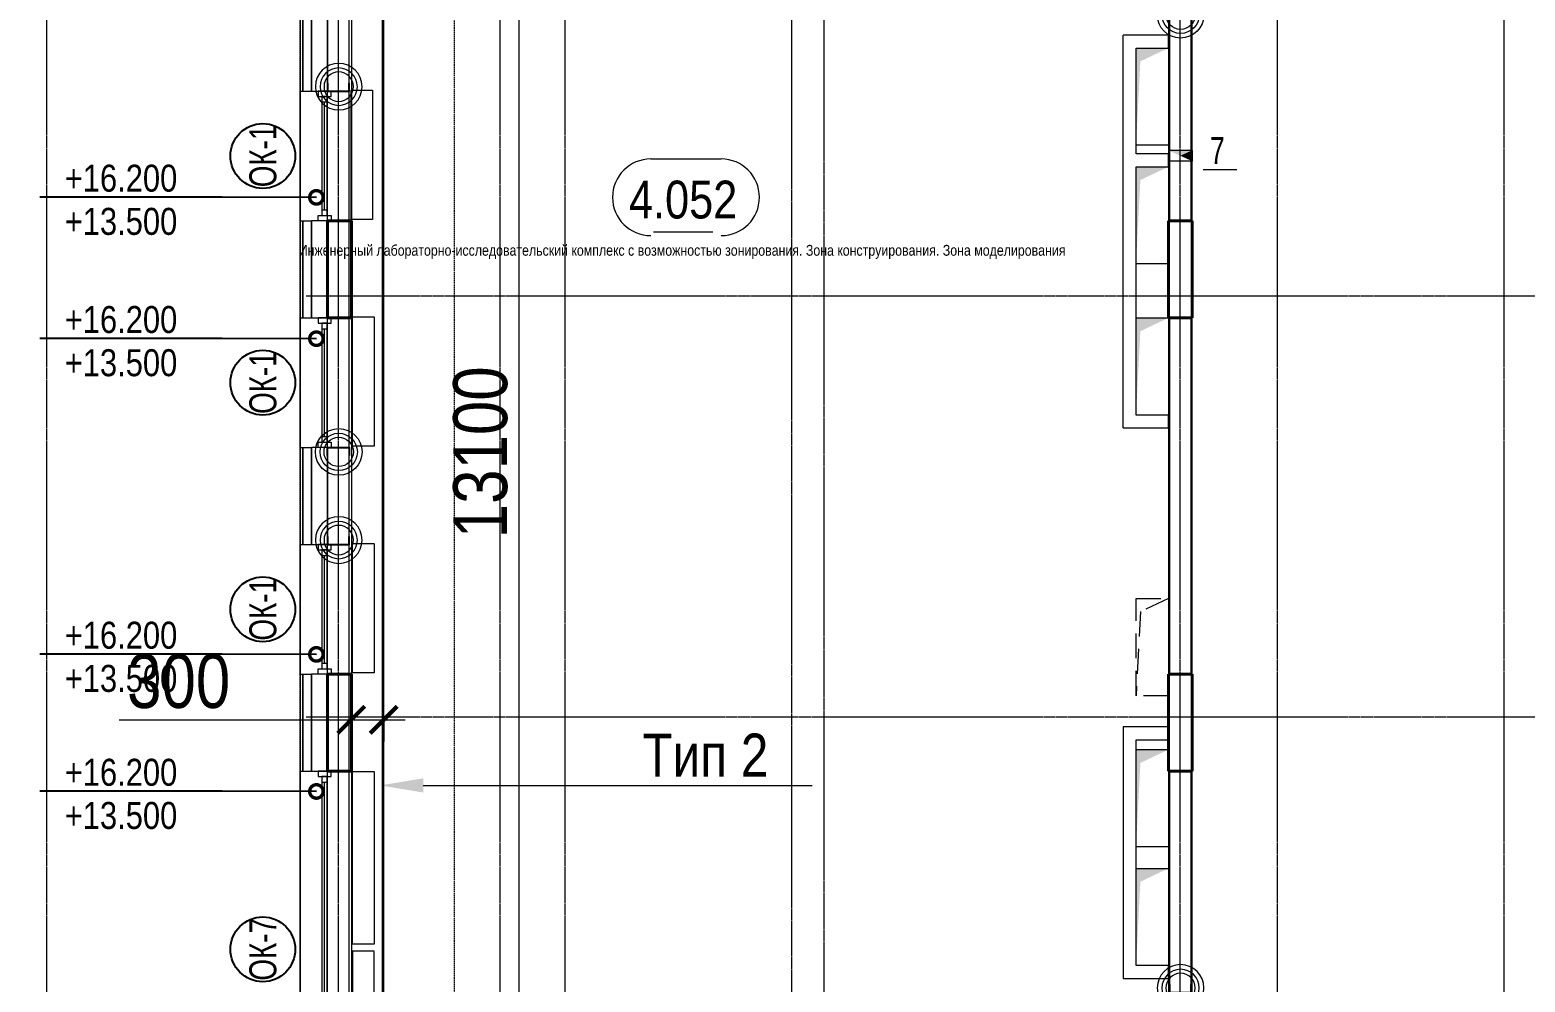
# Model space of a CAD drawing. Header units: millimetres. Extents: x -65509 to 912790, y 446 to 713294.
# Drawn here: x 481243 to 495096, y 545230 to 554051 of the extents above; entities that cross this region are included whole.
import ezdxf
from ezdxf import colors
from ezdxf.entities.mleader import LeaderData, LeaderLine
from ezdxf.enums import TextEntityAlignment as Align
from ezdxf.math import Vec2, Vec3

# ---------------------------------------------------------------- set-up
doc = ezdxf.new("R2010")
doc.units = ezdxf.units.MM
for name, pattern in [('CENTER2', [28.575, 19.05, -3.175, 3.175, -3.175]), ('DASHED', [19.05, 12.7, -6.35]), ('HIDDEN', [9.525, 6.35, -3.175]), ('HIDDEN2', [4.7625, 3.175, -1.5875])]:
    doc.linetypes.add(name, pattern=pattern)
doc.layers.get('Defpoints').update_dxf_attribs({"color": 250})
for name, color, linetype, lineweight in [('A-Wall_Материал_Газоблок_Контур', 250, 'Continuous', 0), ('АР_Area', 250, 'Continuous', 5), ('АР_Колонны', 250, 'Continuous', 30), ('АР_Окна', 250, 'Continuous', 5), ('АР_Окна марка', 250, 'Continuous', 9), ('АР_Отв. марка', 250, 'Continuous', 9), ('АР_Размеры обшивки', 250, 'Continuous', 5), ('АР_Разрезы марка', 7, 'Continuous', 13), ('АР_Стены ЖБ', 250, 'Continuous', 35), ('АР_Стены кирпич', 250, 'Continuous', 20), ('АР_Стены ПЕНОблок', 250, 'Continuous', 20), ('АР_Тонкая', 250, 'Continuous', 5), ('АР_Утеплитель', 250, 'Continuous', 0), ('КМ_Фахверки', 250, 'Continuous', 25), ('Марка окна', 250, 'Continuous', 25), ('ОВ_Классы', 250, 'Continuous', 0), ('ОВ_Кондиционирование', 250, 'Continuous', 25), ('ОВ_Шахты', 250, 'Continuous', 5), ('Размеры зашивки ГКЛ', 250, 'Continuous', 0), ('РД_Оси_100', 250, 'Continuous', 0)]:
    doc.layers.add(name, color=color, linetype=linetype, lineweight=lineweight)
doc.layers.add('АР_Делит', color=250, linetype='Continuous', lineweight=0, plot=False)
doc.layers.add('АР_Отопительные приборы', color=1, linetype='HIDDEN2', lineweight=0, true_color=0xff0000)
doc.layers.add('Зашивка радиаторов тип 2 (файерборд 2 слоя_керамогранит)', color=7, linetype='Continuous', lineweight=0, true_color=0xf40101)
doc.styles.add('Arial0', font='arial.ttf')
doc.styles.add('Arial_09', font='ARIALN.TTF', dxfattribs={"width": 0.9})
doc.styles.add('Isocpeur3', font='isocpeur.ttf')
doc.styles.add('style1', font='ARIALN.TTF')
doc.dimstyles.new('Dim200_ареал', dxfattribs={"dimscale": 100, "dimtxt": 5, "dimasz": 2.5, "dimexe": 2, "dimexo": 2, "dimgap": 1, "dimtad": 1, "dimzin": 12, "dimdsep": 46, "dimtxsty": 'style1', "dimblk": 'ARCHTICK', "dimcen": 3, "dimdle": 2, "dimclrd": 256, "dimclre": 256, "dimaunit": 1, "dimadec": 0, "dimazin": 3, "dimtfac": 1, "dimtmove": 1, "dimatfit": 3, "dimldrblk": 'OPEN30', "dimfxl": 5, "dimfxlon": 1, "dimtolj": 1, "dimtzin": 0, "dimlwd": 9, "dimlwe": 9, "dimarcsym": 0})

# ---------------------------------------------------------------- blocks, each defined once
blk = doc.blocks.new('otv')
at = {"linetype": 'Continuous'}
blk.add_lwpolyline([(0, -1), (0, 0), (1, 0), (1, -1)], close=True, dxfattribs=at)
blk.add_solid([(0, -1), (0, 0), (0.135, -0.137), (1, 0)], dxfattribs=at)
blk = doc.blocks.new('otv пунктир')
at = {"linetype": 'HIDDEN', "ltscale": 0.07}
blk.add_lwpolyline([(0, 0), (0, 1), (1, 1), (1, 0)], close=True, dxfattribs=at)
blk.add_lwpolyline([(0, 1), (0.135, 0.137), (1, 0)], dxfattribs=at)
blk = doc.blocks.new('_DotSmall')
at = {"color": 0, "linetype": 'ByBlock', "const_width": 0.5}
blk.add_lwpolyline([(-0.0625, 0, 1), (0.0625, 0, 1)], format="xyb", close=True, dxfattribs=at)
blk = doc.blocks.new('Ф_пеноблок 200')
at = {"layer": 'АР_Делит', "color": 1}
for radius in [216, 173, 136]:
    blk.add_circle((103, -42), radius, dxfattribs=at)
at = {"layer": 'КМ_Фахверки'}
blk.add_lwpolyline([(0, -75), (0, 0), (200, 0), (200, -75)], dxfattribs=at)
blk = doc.blocks.new('СОШ_2200_АР_ОСИ_М100_28.05.24')
at = {"layer": 'АР_Делит', "color": 5, "linetype": 'DASHED'}
blk.add_lwpolyline([(114955, 135155), (114955, -355), (93595.036, -355), (93595.036, 13855), (94145, 13855), (94145, 68320), (66055, 68320), (66055, 13857.73), (83455, 13857.73), (83455, -355), (45245, -355), (45245, 13145), (44695, 13145), (44695, 26755), (45245, 26755), (45245, 68320), (20455, 68320), (20455, 26755), (27955, 26755), (27955, 13145), (-355, 13145), (-355, 100855), (37145, 100855), (37145, 129155)], dxfattribs=at)
at = {"layer": 'РД_Оси_100', "linetype": 'CENTER2'}
for p, q in [((91800, -6155), (91800, 139938.679)), ((94500, -6155), (94500, 139938.679)), ((96000, -6155), (96000, 139938.679)), ((102300, -6155), (102300, 139938.679)), ((119910, 45300), (94200, 45300)), ((119910, 41400), (94200, 41400))]:
    blk.add_line(p, q, dxfattribs=at)
for points in [[(96600, -6155), (96600, 139938.679)], [(98700, -6194.98), (98700, 139538.679), (98550, 139938.679)], [(99000, -6195.83), (99000, 139538.679), (99150, 139938.679)], [(103200, -6155), (103200, 139938.679)], [(105300, -6155), (105300, 139938.679)]]:
    blk.add_lwpolyline(points, dxfattribs=at)
blk = doc.blocks.new('Bottom_L_1600')
at = {"layer": 'АР_Отопительные приборы'}
blk.add_lwpolyline([(800, -100), (-800, -100), (-800, 100), (800, 100)], close=True, dxfattribs=at)
blk = doc.blocks.new('Bottom_R_1600')
at = {"layer": 'АР_Отопительные приборы'}
blk.add_lwpolyline([(-800, -100), (800, -100), (800, 100), (-800, 100)], close=True, dxfattribs=at)
blk = doc.blocks.new('Bottom_L_1200')
at = {"layer": 'АР_Отопительные приборы'}
blk.add_lwpolyline([(600, -100), (-600, -100), (-600, 100), (600, 100)], close=True, dxfattribs=at)
blk = doc.blocks.new('_ArchTick')
at = {"color": 0, "linetype": 'ByBlock', "const_width": 0.15}
blk.add_lwpolyline([(-0.5, -0.5), (0.5, 0.5)], dxfattribs=at)
blk = doc.blocks.new('*D703')
at = {"layer": 'Defpoints', "color": 0, "lineweight": 25, "transparency": 16777216}
for p in [(485363, 556688), (485363, 543588), (485773, 543588)]:
    blk.add_point(p, dxfattribs=at)
at = {"layer": 'АР_Размеры обшивки', "lineweight": 9, "transparency": 16777216}
for p, q in [((485773, 556888), (485773, 543388)), ((485563, 556688), (485973, 556688)), ((485563, 543588), (485973, 543588))]:
    blk.add_line(p, q, dxfattribs=at)
at = {"layer": 'АР_Размеры обшивки', "lineweight": 9, "transparency": 16777216, "xscale": 250, "yscale": 250, "zscale": 250}
for p, rotation in [((485773, 556688), 90), ((485773, 543588), 270)]:
    blk.add_blockref('_ArchTick', p, dxfattribs=dict(at, rotation=rotation))
at = {"layer": 'АР_Размеры обшивки', "color": 0, "transparency": 16777216, "insert": (485418, 550138), "char_height": 500, "attachment_point": 5, "rotation": 90, "style": 'style1'}
blk.add_mtext('\\A1;13100', dxfattribs=at)
blk = doc.blocks.new('_Open30')
at = {"color": 0, "linetype": 'ByBlock', "lineweight": -2}
for p, q in [((-1, 0.268), (0, 0)), ((0, 0), (-1, -0.268)), ((0, 0), (-1, 0))]:
    blk.add_line(p, q, dxfattribs=at)
blk = doc.blocks.new('*D799')
at = {"layer": 'Defpoints', "color": 0, "lineweight": 25, "transparency": 16777216}
for p in [(484221, 547866), (484521, 547866), (484521, 547660)]:
    blk.add_point(p, dxfattribs=at)
at = {"layer": 'АР_Размеры обшивки', "lineweight": 9, "transparency": 16777216}
for p, q in [((482069, 547660), (484221, 547660)), ((484021, 547660), (484721, 547660)), ((484221, 547666), (484221, 547460)), ((484521, 547666), (484521, 547460))]:
    blk.add_line(p, q, dxfattribs=at)
at = {"layer": 'АР_Размеры обшивки', "lineweight": 9, "transparency": 16777216, "xscale": 250, "yscale": 250, "zscale": 250, "rotation": 180}
blk.add_blockref('_ArchTick', (484221, 547660), dxfattribs=at)
at = {"layer": 'АР_Размеры обшивки', "lineweight": 9, "transparency": 16777216, "xscale": 250, "yscale": 250, "zscale": 250}
blk.add_blockref('_ArchTick', (484521, 547660), dxfattribs=at)
at = {"layer": 'АР_Размеры обшивки', "color": 0, "transparency": 16777216, "insert": (482621, 548016), "char_height": 500, "attachment_point": 5, "style": 'style1'}
blk.add_mtext('\\A1;300', dxfattribs=at)
blk = doc.blocks.new('MOK-МаркаПом_овал_ареал')
for p, q in [((-2.99, 3.76), (3.52, 3.76)), ((-2.75, -3), (2.75, -3))]:
    blk.add_line(p, q)
for centre, radius, start, end in [((-2.99, 0.21), 3.55, 90, 270), ((3.52, 0.21), 3.55, 270, 90), ((-7.41, 0), 7.16, 0, 0.001)]:
    blk.add_arc(centre, radius, start, end)
at = {"color": 0, "style": 'style1'}
blk.add_attdef('АР-ПОМЕЩЕНИЕ:НОМЕР', text='', height=3, dxfattribs=at).set_placement((0.26, 0), align=Align.MIDDLE)
blk = doc.blocks.new('MOK-МаркаПроема инж.')
blk.add_line((-1.33, -1.75), (1.8, -1.75))
at = {"color": 0, "style": 'Arial0', "width": 0.7}
blk.add_attdef('АР-ПРОЕМ:Коробка', text='', height=2.5, dxfattribs=at).set_placement((0, 0), align=Align.MIDDLE)
blk = doc.blocks.new('МОК-Наименование')
at = {"layer": 'Defpoints'}
blk.add_circle((0, 0), 3, dxfattribs=at)
at = {"color": 0, "linetype": 'ByBlock', "lineweight": -2, "style": 'Isocpeur3', "width": 0.8, "flags": 4}
blk.add_attdef('АР-ОКНО:НАИМЕНОВАНИЕ', text='', height=2.5, dxfattribs=at).set_placement((0, 0), align=Align.MIDDLE)

msp = doc.modelspace()

# ---------------------------------------------------------------- hatches: boundary and pattern name
at = {"layer": 'ОВ_Кондиционирование', "linetype": 'Continuous', "lineweight": 5}
for points in [[(492010.882, 552935.472), (491790.882, 552935.472), (491900.882, 552885.472)], [(492010.882, 552835.472), (492010.882, 552935.472), (491900.882, 552885.472)]]:
    msp.add_hatch(color=256, dxfattribs=at).paths.add_polyline_path(points, flags=0)

# ---------------------------------------------------------------- linework, layer by layer
at = {"layer": 'A-Wall_Материал_Газоблок_Контур', "linetype": 'Continuous', "lineweight": 0}
for p, q in [((484200.882, 552283.318), (484200.882, 553483.318)), ((484200.882, 550183.318), (484200.882, 551383.318)), ((484200.882, 548083.318), (484200.882, 549283.318)), ((484200.882, 543883.318), (484200.882, 547183.318))]:
    msp.add_line(p, q, dxfattribs=at)
at = {"layer": 'АР_Колонны', "linetype": 'HIDDEN2', "lineweight": 25}
for p, q in [((484220.882, 552283.318), (484220.882, 551383.318)), ((491790.882, 552283.318), (492010.882, 552283.318)), ((491790.882, 551383.318), (491790.882, 552283.318)), ((492010.882, 552283.318), (492010.882, 551383.318)), ((492010.882, 551383.318), (491790.882, 551383.318)), ((484220.882, 548083.318), (484220.882, 547183.318)), ((491790.882, 548083.318), (492010.882, 548083.318)), ((491790.882, 547183.318), (491790.882, 548083.318)), ((492010.882, 548083.318), (492010.882, 547183.318)), ((492010.882, 547183.318), (491790.882, 547183.318))]:
    msp.add_line(p, q, dxfattribs=at)
at = {"layer": 'АР_Колонны', "linetype": 'Continuous', "lineweight": 35}
for p, q in [((484220.882, 551383.318), (484220.882, 552283.318)), ((491790.882, 552283.318), (491790.882, 551383.318)), ((492010.882, 552283.318), (491790.882, 552283.318)), ((492010.882, 551383.318), (492010.882, 552283.318)), ((491790.882, 551383.318), (492010.882, 551383.318)), ((484220.882, 547183.318), (484220.882, 548083.318)), ((491790.882, 548083.318), (491790.882, 547183.318)), ((492010.882, 548083.318), (491790.882, 548083.318)), ((492010.882, 547183.318), (492010.882, 548083.318)), ((491790.882, 547183.318), (492010.882, 547183.318))]:
    msp.add_line(p, q, dxfattribs=at)
at = {"layer": 'АР_Окна', "linetype": 'Continuous', "lineweight": 5}
for p, q in [((484200.882, 552283.318), (484200.882, 553483.318)), ((483948.382, 553383.318), (483998.382, 553383.318)), ((484200.882, 550183.318), (484200.882, 551383.318)), ((483948.382, 550283.318), (483998.382, 550283.318)), ((484200.882, 548083.318), (484200.882, 549283.318)), ((483948.382, 549183.318), (483998.382, 549183.318)), ((484200.882, 543883.318), (484200.882, 547183.318))]:
    msp.add_line(p, q, dxfattribs=at)
for points in [[(484033.382, 553433.318), (484033.382, 553483.318), (483913.382, 553483.318), (483913.382, 553433.318)], [(484033.382, 550233.318), (484033.382, 550183.318), (483913.382, 550183.318), (483913.382, 550233.318)], [(484033.382, 549233.318), (484033.382, 549283.318), (483913.382, 549283.318), (483913.382, 549233.318)]]:
    msp.add_lwpolyline(points, close=True, dxfattribs=at)
at = {"layer": 'АР_Разрезы марка', "linetype": 'DASHED', "lineweight": 0}
msp.add_lwpolyline([(487187.962, 644536.098), (487187.962, 606919.885), (485174.99, 606919.885), (485174.99, 504313.634)], dxfattribs=at)
at = {"layer": 'АР_Стены ЖБ', "linetype": 'Continuous', "lineweight": 40}
for p, q in [((484220.882, 551383.318), (484220.882, 552283.318)), ((492010.882, 552283.318), (491790.882, 552283.318)), ((491790.882, 552283.318), (491790.882, 551383.318)), ((492010.882, 551383.318), (492010.882, 552283.318)), ((491790.882, 551383.318), (492010.882, 551383.318)), ((484220.882, 547183.318), (484220.882, 548083.318)), ((492010.882, 548083.318), (491790.882, 548083.318)), ((491790.882, 548083.318), (491790.882, 547183.318)), ((492010.882, 547183.318), (492010.882, 548083.318)), ((491790.882, 547183.318), (492010.882, 547183.318))]:
    msp.add_line(p, q, dxfattribs=at)
at = {"layer": 'АР_Стены кирпич', "linetype": 'Continuous', "lineweight": 20}
for p, q in [((491370.882, 550363.318), (491370.882, 554003.318)), ((491790.882, 554003.318), (491370.882, 554003.318)), ((491790.882, 553883.318), (491790.882, 554003.318)), ((491490.882, 552903.317), (491490.882, 553883.318)), ((491490.882, 553883.318), (491790.882, 553883.318)), ((491790.881, 552903.317), (491490.882, 552903.317)), ((491790.881, 552783.317), (491790.881, 552903.317)), ((491490.882, 550483.318), (491490.882, 552783.317)), ((491490.882, 552783.317), (491790.881, 552783.317)), ((491790.857, 550483.318), (491490.882, 550483.318)), ((491790.857, 550363.318), (491790.857, 550483.318)), ((491370.882, 550363.318), (491790.857, 550363.318)), ((491370.882, 547593.319), (491370.882, 545263.318)), ((491790.864, 547593.316), (491370.882, 547593.319)), ((491790.863, 547473.316), (491790.864, 547593.316)), ((491490.882, 545383.318), (491490.882, 547473.318)), ((491490.882, 547473.318), (491790.863, 547473.316)), ((491370.882, 545263.318), (491790.882, 545263.318)), ((491790.882, 545383.318), (491490.882, 545383.318)), ((491790.882, 545263.318), (491790.882, 545383.318))]:
    msp.add_line(p, q, dxfattribs=at)
at = {"layer": 'АР_Стены ПЕНОблок', "linetype": 'Continuous', "lineweight": 20}
for p, q in [((484000.882, 554983.318), (484000.882, 553483.318)), ((484200.882, 553483.318), (484200.882, 554983.318)), ((491800.882, 554233.318), (491800.882, 552283.318)), ((492000.882, 552283.318), (492000.882, 554233.318)), ((484000.882, 553483.318), (484200.882, 553483.318)), ((484200.882, 551383.318), (484200.882, 552283.318)), ((491800.882, 552283.318), (492000.882, 552283.318)), ((492000.882, 551383.318), (491800.882, 551383.318)), ((491800.882, 551383.318), (491800.882, 548083.318)), ((492000.882, 548083.318), (492000.882, 551383.318)), ((484200.882, 550183.318), (484000.882, 550183.318)), ((484000.882, 550183.318), (484000.882, 549283.318)), ((484200.882, 549283.318), (484200.882, 550183.318)), ((484000.882, 549283.318), (484200.882, 549283.318)), ((484200.882, 547183.318), (484200.882, 548083.318)), ((491800.882, 548083.318), (492000.882, 548083.318)), ((492000.882, 547183.318), (491800.882, 547183.318)), ((491800.882, 547183.318), (491800.882, 545133.318)), ((492000.882, 545133.318), (492000.882, 547183.318))]:
    msp.add_line(p, q, dxfattribs=at)
at = {"layer": 'АР_Тонкая', "linetype": 'Continuous', "lineweight": 5}
for p, q in [((483745.882, 554983.318), (483745.882, 553483.318)), ((483770.882, 554983.318), (483770.882, 553483.318)), ((483770.882, 553483.318), (483770.882, 554983.318)), ((483850.882, 553483.318), (483850.882, 554983.318)), ((483745.882, 553483.318), (483850.882, 553483.318)), ((483745.882, 550183.318), (483850.882, 550183.318)), ((483745.882, 550183.318), (483745.882, 549283.318)), ((483770.882, 550183.318), (483770.882, 549283.318)), ((483770.882, 549283.318), (483770.882, 550183.318)), ((483850.882, 549283.318), (483850.882, 550183.318)), ((483745.882, 549283.318), (483850.882, 549283.318))]:
    msp.add_line(p, q, dxfattribs=at)
at = {"layer": 'АР_Тонкая', "linetype": 'Continuous', "lineweight": 0}
for p, q in [((491790.882, 554233.318), (491790.882, 552283.318)), ((491800.882, 552283.318), (491800.882, 554233.318)), ((492000.882, 554233.318), (492000.882, 552283.318)), ((492010.882, 552283.318), (492010.882, 554233.318)), ((491790.882, 552283.318), (491800.882, 552283.318)), ((492000.882, 552283.318), (492010.882, 552283.318)), ((491800.882, 551383.318), (491790.882, 551383.318)), ((491790.882, 551383.318), (491790.882, 548083.318)), ((491800.882, 548083.318), (491800.882, 551383.318)), ((492010.882, 551383.318), (492000.882, 551383.318)), ((492000.882, 551383.318), (492000.882, 548083.318)), ((492010.882, 548083.318), (492010.882, 551383.318)), ((491790.882, 548083.318), (491800.882, 548083.318)), ((492000.882, 548083.318), (492010.882, 548083.318)), ((491800.882, 547183.318), (491790.882, 547183.318)), ((491790.882, 547183.318), (491790.882, 545133.318)), ((491800.882, 545133.318), (491800.882, 547183.318)), ((492010.882, 547183.318), (492000.882, 547183.318)), ((492000.882, 547183.318), (492000.882, 545133.318)), ((492010.882, 545133.318), (492010.882, 547183.318))]:
    msp.add_line(p, q, dxfattribs=at)
at = {"layer": 'АР_Утеплитель', "linetype": 'Continuous', "lineweight": 0}
for p, q in [((483850.882, 554983.318), (483850.882, 553483.318)), ((484000.882, 553483.318), (484000.882, 554983.318)), ((483850.882, 553483.318), (484000.882, 553483.318)), ((484000.882, 550183.318), (483850.882, 550183.318)), ((483850.882, 550183.318), (483850.882, 549283.318)), ((484000.882, 549283.318), (484000.882, 550183.318)), ((483850.882, 549283.318), (484000.882, 549283.318))]:
    msp.add_line(p, q, dxfattribs=at)
at = {"layer": 'Зашивка радиаторов тип 2 (файерборд 2 слоя_керамогранит)', "linetype": 'Continuous', "lineweight": 0}
for p, q in [((484220.882, 556693.318), (484220.882, 543583.318)), ((484508.382, 543583.318), (484508.382, 556693.318)), ((484508.382, 556693.318), (484508.382, 543583.318)), ((484520.882, 543583.318), (484520.882, 556693.318))]:
    msp.add_line(p, q, dxfattribs=at)
at = {"layer": 'ОВ_Кондиционирование', "linetype": 'Continuous', "lineweight": 9}
for p, q in [((491790.882, 552935.472), (491790.882, 552835.472)), ((492010.882, 552935.472), (491790.882, 552935.472)), ((492010.882, 552935.472), (492010.882, 552835.472)), ((492010.882, 552835.472), (491790.882, 552835.472))]:
    msp.add_line(p, q, dxfattribs=at)

# ---------------------------------------------------------------- block references
at = {"layer": 'АР_Окна марка', "linetype": 'Continuous', "lineweight": 9}
ref = msp.add_blockref('МОК-Наименование', (483400.882, 545533.318), dxfattribs=dict(at, xscale=100, yscale=100, zscale=100, rotation=90))
ref.add_attrib('АР-ОКНО:НАИМЕНОВАНИЕ', 'ОК-7', dxfattribs={"layer": '0', "color": 0, "linetype": 'ByBlock', "lineweight": -2, "height": 250, "rotation": 90, "style": 'Arial_09', "width": 0.9}).set_placement((483400.882, 545533.318), align=Align.MIDDLE)
at = {"layer": 'АР_Отв. марка', "linetype": 'Continuous', "lineweight": 9, "xscale": 100, "yscale": 100, "zscale": 100}
msp.add_blockref('MOK-МаркаПроема инж.', (492244.813, 552932.93, 580), dxfattribs=at).add_auto_attribs({'АР-ПРОЕМ:Коробка': '7'})
at = {"layer": 'АР_Отопительные приборы', "rotation": 270}
for name, p in [('Bottom_L_1200', (484318.372, 552894.206)), ('Bottom_L_1200', (484330.882, 550794.206)), ('Bottom_L_1200', (484330.882, 548694.206)), ('Bottom_L_1600', (484330.882, 546380.105)), ('Bottom_R_1600', (484330.882, 544714.873))]:
    msp.add_blockref(name, p, dxfattribs=at)
at = {"layer": 'КМ_Фахверки'}
for p in [(491800.882, 554233.318), (484000.882, 550183.318)]:
    msp.add_blockref('Ф_пеноблок 200', p, dxfattribs=at)
at = {"layer": 'КМ_Фахверки', "xscale": -1, "rotation": 180}
for p in [(484000.882, 553483.318), (484000.882, 553483.318), (484000.882, 549283.318), (491800.882, 545133.318)]:
    msp.add_blockref('Ф_пеноблок 200', p, dxfattribs=at)
at = {"layer": 'ОВ_Классы', "xscale": 900, "yscale": 300, "rotation": 270}
msp.add_blockref('otv пунктир', (491490.882, 548783.321), dxfattribs=at)
at = {"layer": 'ОВ_Шахты', "xscale": 300, "yscale": 900, "zscale": 300}
for p in [(491490.882, 553883.318), (491490.882, 552783.318), (491490.882, 551383.318), (491490.942, 547383.318), (491490.882, 546283.318)]:
    msp.add_blockref('otv', p, dxfattribs=at)

# ---------------------------------------------------------------- dimensions: what is measured, and where the dimension line sits
at = {"layer": 'АР_Размеры обшивки'}
dim = msp.add_linear_dim(base=(485773.317, 543588.14), p1=(485362.943, 556688.318), p2=(485363.317, 543588.14), angle=90, dimstyle='Dim200_ареал', override={"dimdec": 0}, dxfattribs=at)
dim.commit()
dim.dimension.update_dxf_attribs({"geometry": '*D703', "text_midpoint": (485418.031, 550138.229)})

# ---------------------------------------------------------------- leaders
at = {"layer": 'Марка окна', "lineweight": 0, "ltscale": 20}
ml = msp.add_multileader_mtext('Standard', dxfattribs=at)
ml.set_content('+16.200\\P+13.500', color=256, style='style1')
ml.set_leader_properties(color=256, linetype='ByLayer', lineweight=-1)
ml.set_arrow_properties(name='DOTSMALL')
ml.build(insert=Vec2(0, 0))
ml.multileader.update_dxf_attribs({"text_left_attachment_type": 6, "text_right_attachment_type": 6, "dogleg_length": 200, "arrow_head_size": 250})
ctx = ml.context
ctx.base_point, ctx.char_height, ctx.arrow_head_size, ctx.landing_gap_size, ctx.plane_origin = Vec3(481565.114, 552502.549), 250, 250, 0, Vec3(481921.55, 551818.022)
ctx.left_attachment, ctx.right_attachment = 6, 6
notes = []
notes.append((ctx, [(0, (1, 1, 0), (483024.975, 552502.549), (-1, 0), 446.389, [(0, [(483897.254, 552499.879)], 0, [])])]))
ctx.mtext.insert, ctx.mtext.line_spacing_factor, ctx.mtext.flow_direction = Vec3(481565.114, 552802.549), 0.96, 5
ctx.mtext.has_bg_fill, ctx.mtext.bg_color, ctx.mtext.bg_scale_factor, ctx.mtext.bg_transparency, ctx.mtext.use_window_bg_color = 1, -1027028792, 1.5, 0, 1
ml = msp.add_multileader_mtext('Standard', dxfattribs=at)
ml.set_content('+16.200\\P+13.500', color=256, style='style1')
ml.set_leader_properties(color=256, linetype='ByLayer', lineweight=-1)
ml.set_arrow_properties(name='DOTSMALL')
ml.build(insert=Vec2(0, 0))
ml.multileader.update_dxf_attribs({"text_left_attachment_type": 6, "text_right_attachment_type": 6, "dogleg_length": 200, "arrow_head_size": 250})
ctx = ml.context
ctx.base_point, ctx.char_height, ctx.arrow_head_size, ctx.landing_gap_size, ctx.plane_origin = Vec3(481565.114, 551193.138), 250, 250, 0, Vec3(481921.55, 550508.611)
ctx.left_attachment, ctx.right_attachment = 6, 6
notes.append((ctx, [(0, (1, 1, 0), (483024.975, 551193.138), (-1, 0), 446.389, [(0, [(483897.254, 551190.467)], 0, [])])]))
ctx.mtext.insert, ctx.mtext.line_spacing_factor, ctx.mtext.flow_direction = Vec3(481565.114, 551493.138), 0.96, 5
ctx.mtext.has_bg_fill, ctx.mtext.bg_color, ctx.mtext.bg_scale_factor, ctx.mtext.bg_transparency, ctx.mtext.use_window_bg_color = 1, -1027028792, 1.5, 0, 1
ml = msp.add_multileader_mtext('Standard', dxfattribs=at)
ml.set_content('+16.200\\P+13.500', color=256, style='style1')
ml.set_leader_properties(color=256, linetype='ByLayer', lineweight=-1)
ml.set_arrow_properties(name='DOTSMALL')
ml.build(insert=Vec2(0, 0))
ml.multileader.update_dxf_attribs({"text_left_attachment_type": 6, "text_right_attachment_type": 6, "dogleg_length": 200, "arrow_head_size": 250})
ctx = ml.context
ctx.base_point, ctx.char_height, ctx.arrow_head_size, ctx.landing_gap_size, ctx.plane_origin = Vec3(481565.114, 548268.57), 250, 250, 0, Vec3(481921.55, 547584.043)
ctx.left_attachment, ctx.right_attachment = 6, 6
notes.append((ctx, [(0, (1, 1, 0), (483024.975, 548268.57), (-1, 0), 446.389, [(0, [(483897.254, 548265.9)], 0, [])])]))
ctx.mtext.insert, ctx.mtext.line_spacing_factor, ctx.mtext.flow_direction = Vec3(481565.114, 548568.57), 0.96, 5
ctx.mtext.has_bg_fill, ctx.mtext.bg_color, ctx.mtext.bg_scale_factor, ctx.mtext.bg_transparency, ctx.mtext.use_window_bg_color = 1, -1027028792, 1.5, 0, 1
ml = msp.add_multileader_mtext('Standard', dxfattribs=at)
ml.set_content('+16.200\\P+13.500', color=256, style='style1')
ml.set_leader_properties(color=256, linetype='ByLayer', lineweight=-1)
ml.set_arrow_properties(name='DOTSMALL')
ml.build(insert=Vec2(0, 0))
ml.multileader.update_dxf_attribs({"text_left_attachment_type": 6, "text_right_attachment_type": 6, "dogleg_length": 200, "arrow_head_size": 250})
ctx = ml.context
ctx.base_point, ctx.char_height, ctx.arrow_head_size, ctx.landing_gap_size, ctx.plane_origin = Vec3(481565.114, 546998.591), 250, 250, 0, Vec3(481921.55, 546314.064)
ctx.left_attachment, ctx.right_attachment = 6, 6
notes.append((ctx, [(0, (1, 1, 0), (483024.975, 546998.591), (-1, 0), 446.389, [(0, [(483897.254, 546995.92)], 0, [])])]))
ctx.mtext.insert, ctx.mtext.line_spacing_factor, ctx.mtext.flow_direction = Vec3(481565.114, 547298.591), 0.96, 5
ctx.mtext.has_bg_fill, ctx.mtext.bg_color, ctx.mtext.bg_scale_factor, ctx.mtext.bg_transparency, ctx.mtext.use_window_bg_color = 1, -1027028792, 1.5, 0, 1
at = {"layer": 'Размеры зашивки ГКЛ'}
ml = msp.add_multileader_mtext('Standard', dxfattribs=at)
ml.set_content('\\pxsm1;Тип 2 ', color=(0, 0, 138), style='style1')
ml.set_leader_properties(color=256, linetype='ByLayer', lineweight=9)
ml.build(insert=Vec2(0, 0))
ml.multileader.update_dxf_attribs({"has_dogleg": 0, "text_left_attachment_type": 6, "text_right_attachment_type": 6, "text_bottom_attachment_type": 10, "dogleg_length": 25, "arrow_head_size": 400})
ctx = ml.context
ctx.base_point, ctx.char_height, ctx.arrow_head_size, ctx.landing_gap_size, ctx.plane_origin = Vec3(486867.645, 547051.774), 400, 400, 50, Vec3(478693.145, 554022.339)
ctx.left_attachment, ctx.right_attachment, ctx.top_attachment = 6, 6, 10
notes.append((ctx, [(0, (1, 1, 0), (486842.645, 547051.774), (1, 0), 25, [(1, [(484487.276, 547051.774)], 0, [])])]))
ctx.mtext.insert, ctx.mtext.width, ctx.mtext.defined_height, ctx.mtext.line_spacing_factor, ctx.mtext.flow_direction = Vec3(486917.645, 547531.774), 1668.44707, 600, 0.3, 5
for ctx, leaders in notes:
    for number, flags, end, landing, length, lines in leaders:
        leader = LeaderData()
        leader.index, (leader.has_last_leader_line, leader.has_dogleg_vector, leader.attachment_direction) = number, flags
        leader.last_leader_point, leader.dogleg_vector, leader.dogleg_length = Vec3(end), Vec3(landing), length
        for number, points, colour, breaks in lines:
            line = LeaderLine()
            line.index, line.vertices, line.color, line.breaks = number, Vec3.list(points), colors.encode_raw_color(colour), breaks
            leader.lines.append(line)
        ctx.leaders.append(leader)

# ---------------------------------------------------------------- next in the draw order: linework, layer by layer
at = {"layer": 'A-Wall_Материал_Газоблок_Контур', "linetype": 'Continuous', "lineweight": 0}
for p, q in [((483745.882, 553483.318), (483745.882, 552283.318)), ((483745.882, 551383.318), (483745.882, 550183.318)), ((483745.882, 549283.318), (483745.882, 548083.318)), ((483745.882, 547183.318), (483745.882, 543883.318))]:
    msp.add_line(p, q, dxfattribs=at)
at = {"layer": 'АР_Колонны', "linetype": 'HIDDEN2', "lineweight": 25}
for p, q in [((484000.882, 552283.318), (484220.882, 552283.318)), ((484000.882, 551383.318), (484000.882, 552283.318)), ((484220.882, 551383.318), (484000.882, 551383.318)), ((484000.882, 548083.318), (484220.882, 548083.318)), ((484000.882, 547183.318), (484000.882, 548083.318)), ((484220.882, 547183.318), (484000.882, 547183.318))]:
    msp.add_line(p, q, dxfattribs=at)
at = {"layer": 'АР_Колонны', "linetype": 'Continuous', "lineweight": 35}
for p, q in [((484000.882, 552283.318), (484000.882, 551383.318)), ((484220.882, 552283.318), (484000.882, 552283.318)), ((484000.882, 551383.318), (484220.882, 551383.318)), ((484000.882, 548083.318), (484000.882, 547183.318)), ((484220.882, 548083.318), (484000.882, 548083.318)), ((484000.882, 547183.318), (484220.882, 547183.318))]:
    msp.add_line(p, q, dxfattribs=at)
at = {"layer": 'АР_Окна', "linetype": 'Continuous', "lineweight": 5}
for p, q in [((483745.882, 552283.318), (483745.882, 553483.318)), ((483973.382, 552383.318), (483973.382, 553383.318)), ((483948.382, 552383.318), (483998.382, 552383.318)), ((483745.882, 550183.318), (483745.882, 551383.318)), ((483948.382, 551283.318), (483998.382, 551283.318)), ((483973.382, 550283.318), (483973.382, 551283.318)), ((483745.882, 548083.318), (483745.882, 549283.318)), ((483973.382, 548183.318), (483973.382, 549183.318)), ((483948.382, 548183.318), (483998.382, 548183.318)), ((483745.882, 543883.318), (483745.882, 547183.318)), ((483948.382, 547083.318), (483998.382, 547083.318)), ((483973.382, 543983.318), (483973.382, 547083.318))]:
    msp.add_line(p, q, dxfattribs=at)
for points in [[(483948.382, 552333.318), (483998.382, 552333.318), (483998.382, 553433.318), (483948.382, 553433.318)], [(484033.382, 552333.318), (484033.382, 552283.318), (483913.382, 552283.318), (483913.382, 552333.318)], [(484033.382, 551333.318), (484033.382, 551383.318), (483913.382, 551383.318), (483913.382, 551333.318)], [(483948.382, 550233.318), (483998.382, 550233.318), (483998.382, 551333.318), (483948.382, 551333.318)], [(483948.382, 548133.318), (483998.382, 548133.318), (483998.382, 549233.318), (483948.382, 549233.318)], [(484033.382, 548133.318), (484033.382, 548083.318), (483913.382, 548083.318), (483913.382, 548133.318)], [(484033.382, 547133.318), (484033.382, 547183.318), (483913.382, 547183.318), (483913.382, 547133.318)], [(483948.382, 543933.318), (483998.382, 543933.318), (483998.382, 547133.318), (483948.382, 547133.318)]]:
    msp.add_lwpolyline(points, close=True, dxfattribs=at)
at = {"layer": 'АР_Стены ЖБ', "linetype": 'Continuous', "lineweight": 40}
for p, q in [((484220.882, 552283.318), (484000.882, 552283.318)), ((484000.882, 552283.318), (484000.882, 551383.318)), ((484000.882, 551383.318), (484220.882, 551383.318)), ((484220.882, 548083.318), (484000.882, 548083.318)), ((484000.882, 548083.318), (484000.882, 547183.318)), ((484000.882, 547183.318), (484220.882, 547183.318))]:
    msp.add_line(p, q, dxfattribs=at)
at = {"layer": 'АР_Стены ПЕНОблок', "linetype": 'Continuous', "lineweight": 20}
for p, q in [((484200.882, 552283.318), (484000.882, 552283.318)), ((484000.882, 552283.318), (484000.882, 551383.318)), ((484000.882, 551383.318), (484200.882, 551383.318)), ((484200.882, 548083.318), (484000.882, 548083.318)), ((484000.882, 548083.318), (484000.882, 547183.318)), ((484000.882, 547183.318), (484200.882, 547183.318))]:
    msp.add_line(p, q, dxfattribs=at)
at = {"layer": 'АР_Тонкая', "linetype": 'Continuous', "lineweight": 5}
for p, q in [((483745.882, 552283.318), (483850.882, 552283.318)), ((483745.882, 552283.318), (483745.882, 551383.318)), ((483770.882, 552283.318), (483770.882, 551383.318)), ((483770.882, 551383.318), (483770.882, 552283.318)), ((483850.882, 551383.318), (483850.882, 552283.318)), ((483745.882, 551383.318), (483850.882, 551383.318)), ((483745.882, 548083.318), (483850.882, 548083.318)), ((483745.882, 548083.318), (483745.882, 547183.318)), ((483770.882, 548083.318), (483770.882, 547183.318)), ((483770.882, 547183.318), (483770.882, 548083.318)), ((483850.882, 547183.318), (483850.882, 548083.318)), ((483745.882, 547183.318), (483850.882, 547183.318))]:
    msp.add_line(p, q, dxfattribs=at)
at = {"layer": 'АР_Утеплитель', "linetype": 'Continuous', "lineweight": 0}
for p, q in [((484000.882, 552283.318), (483850.882, 552283.318)), ((483850.882, 552283.318), (483850.882, 551383.318)), ((484000.882, 551383.318), (484000.882, 552283.318)), ((483850.882, 551383.318), (484000.882, 551383.318)), ((484000.882, 548083.318), (483850.882, 548083.318)), ((483850.882, 548083.318), (483850.882, 547183.318)), ((484000.882, 547183.318), (484000.882, 548083.318)), ((483850.882, 547183.318), (484000.882, 547183.318))]:
    msp.add_line(p, q, dxfattribs=at)
at = {"layer": 'КМ_Фахверки', "lineweight": 5}
msp.add_lwpolyline([(484000.882, 574858.318), (455400.882, 574858.318), (455400.882, 519883.318), (484000.882, 519883.318), (484000.882, 574858.318)], dxfattribs=at)

# ---------------------------------------------------------------- next in the draw order: block references
at = {"layer": 'АР_Area', "linetype": 'Continuous', "lineweight": 5}
ref = msp.add_blockref('MOK-МаркаПом_овал_ареал', (487294.882, 552479.455), dxfattribs=dict(at, xscale=100, yscale=100, zscale=100))
ref.add_attrib('АР-ПОМЕЩЕНИЕ:НОМЕР', '4.052', dxfattribs={"layer": '0', "color": 0, "height": 350, "style": 'style1'}).set_placement((487294.882, 552479.455), align=Align.MIDDLE)
ref.add_attrib('АР-ПОМЕЩЕНИЕ:НАИМЕНОВАНИЕ', 'Инженерный лабораторно-исследовательский комплекс с возможностью зонирования. Зона конструирования. Зона моделирования', dxfattribs={"layer": 'Defpoints', "color": 2, "height": 100, "style": 'style1'}).set_placement((487285.467, 551998.062), align=Align.MIDDLE)
at = {"layer": 'АР_Окна марка', "linetype": 'Continuous', "lineweight": 9}
ref = msp.add_blockref('МОК-Наименование', (483400.882, 552883.318), dxfattribs=dict(at, xscale=100, yscale=100, zscale=100, rotation=90))
ref.add_attrib('АР-ОКНО:НАИМЕНОВАНИЕ', 'ОК-1', dxfattribs={"layer": '0', "color": 0, "linetype": 'ByBlock', "lineweight": -2, "height": 250, "rotation": 90, "style": 'Arial_09', "width": 0.9}).set_placement((483400.882, 552883.318), align=Align.MIDDLE)
ref = msp.add_blockref('МОК-Наименование', (483400.882, 550783.318), dxfattribs=dict(at, xscale=100, yscale=100, zscale=100, rotation=90))
ref.add_attrib('АР-ОКНО:НАИМЕНОВАНИЕ', 'ОК-1', dxfattribs={"layer": '0', "color": 0, "linetype": 'ByBlock', "lineweight": -2, "height": 250, "rotation": 90, "style": 'Arial_09', "width": 0.9}).set_placement((483400.882, 550783.318), align=Align.MIDDLE)
ref = msp.add_blockref('МОК-Наименование', (483400.882, 548683.318), dxfattribs=dict(at, xscale=100, yscale=100, zscale=100, rotation=90))
ref.add_attrib('АР-ОКНО:НАИМЕНОВАНИЕ', 'ОК-1', dxfattribs={"layer": '0', "color": 0, "linetype": 'ByBlock', "lineweight": -2, "height": 250, "rotation": 90, "style": 'Arial_09', "width": 0.9}).set_placement((483400.882, 548683.318), align=Align.MIDDLE)
at = {"layer": 'РД_Оси_100'}
msp.add_blockref('СОШ_2200_АР_ОСИ_М100_28.05.24', (389600.882, 506283.318), dxfattribs=at)

# ---------------------------------------------------------------- next in the draw order: dimensions: what is measured, and where the dimension line sits
at = {"layer": 'АР_Размеры обшивки'}
dim = msp.add_linear_dim(base=(484521.257, 547660.266), p1=(484221.257, 547866.266), p2=(484521.257, 547866.296), dimstyle='Dim200_ареал', override={"dimdec": 0}, dxfattribs=at)
dim.commit()
dim.dimension.update_dxf_attribs({"geometry": '*D799', "text_midpoint": (482620.882, 547638.262), "dimtype": 160})

doc.saveas('drawing.dxf')
